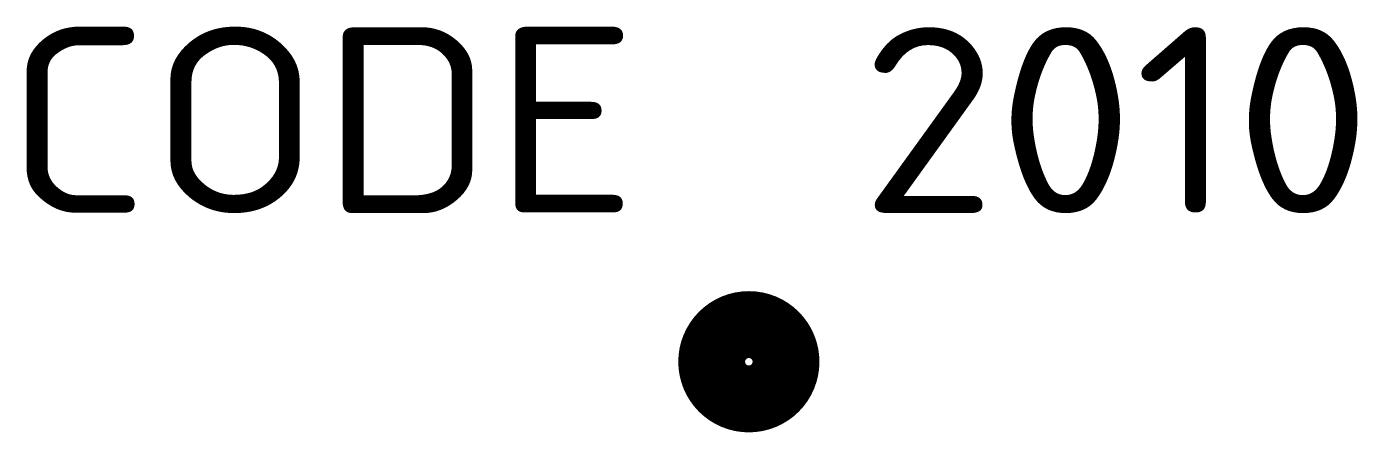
# Model space of a CAD drawing. Extents: x -9.7 to 8.2, y -0.9 to 4.5.
import ezdxf
from ezdxf.enums import TextEntityAlignment as Align

# ---------------------------------------------------------------- set-up
doc = ezdxf.new("R2010")
doc.units = 0
doc.header["$LTSCALE"] = 10
doc.header["$MEASUREMENT"] = 0
doc.layers.get('0').update_dxf_attribs({"linetype": 'CONTINUOUS'})
doc.layers.add('TKST2', color=2, linetype='CONTINUOUS')
doc.layers.add('TKST3', color=1, linetype='CONTINUOUS')
doc.styles.get("Standard").update_dxf_attribs({"font": 'ISO8', "width": 1.2})

msp = doc.modelspace()

# ---------------------------------------------------------------- linework, layer by layer
at = {"const_width": 0.9}
msp.add_lwpolyline([(0.5, 0, 1), (-0.5, 0, 1)], format="xyb", close=True, dxfattribs=at)

# ---------------------------------------------------------------- texts
at = {"layer": 'TKST2', "width": 1.2}
msp.add_attdef('2010', (1.5, 2), ':', height=2.5, dxfattribs=at)
at = {"layer": 'TKST3', "width": 1.2}
msp.add_attdef('CODE', text='-X', height=2.5, dxfattribs=at).set_placement((-1.5, 2), align=Align.RIGHT)

doc.saveas('drawing.dxf')
